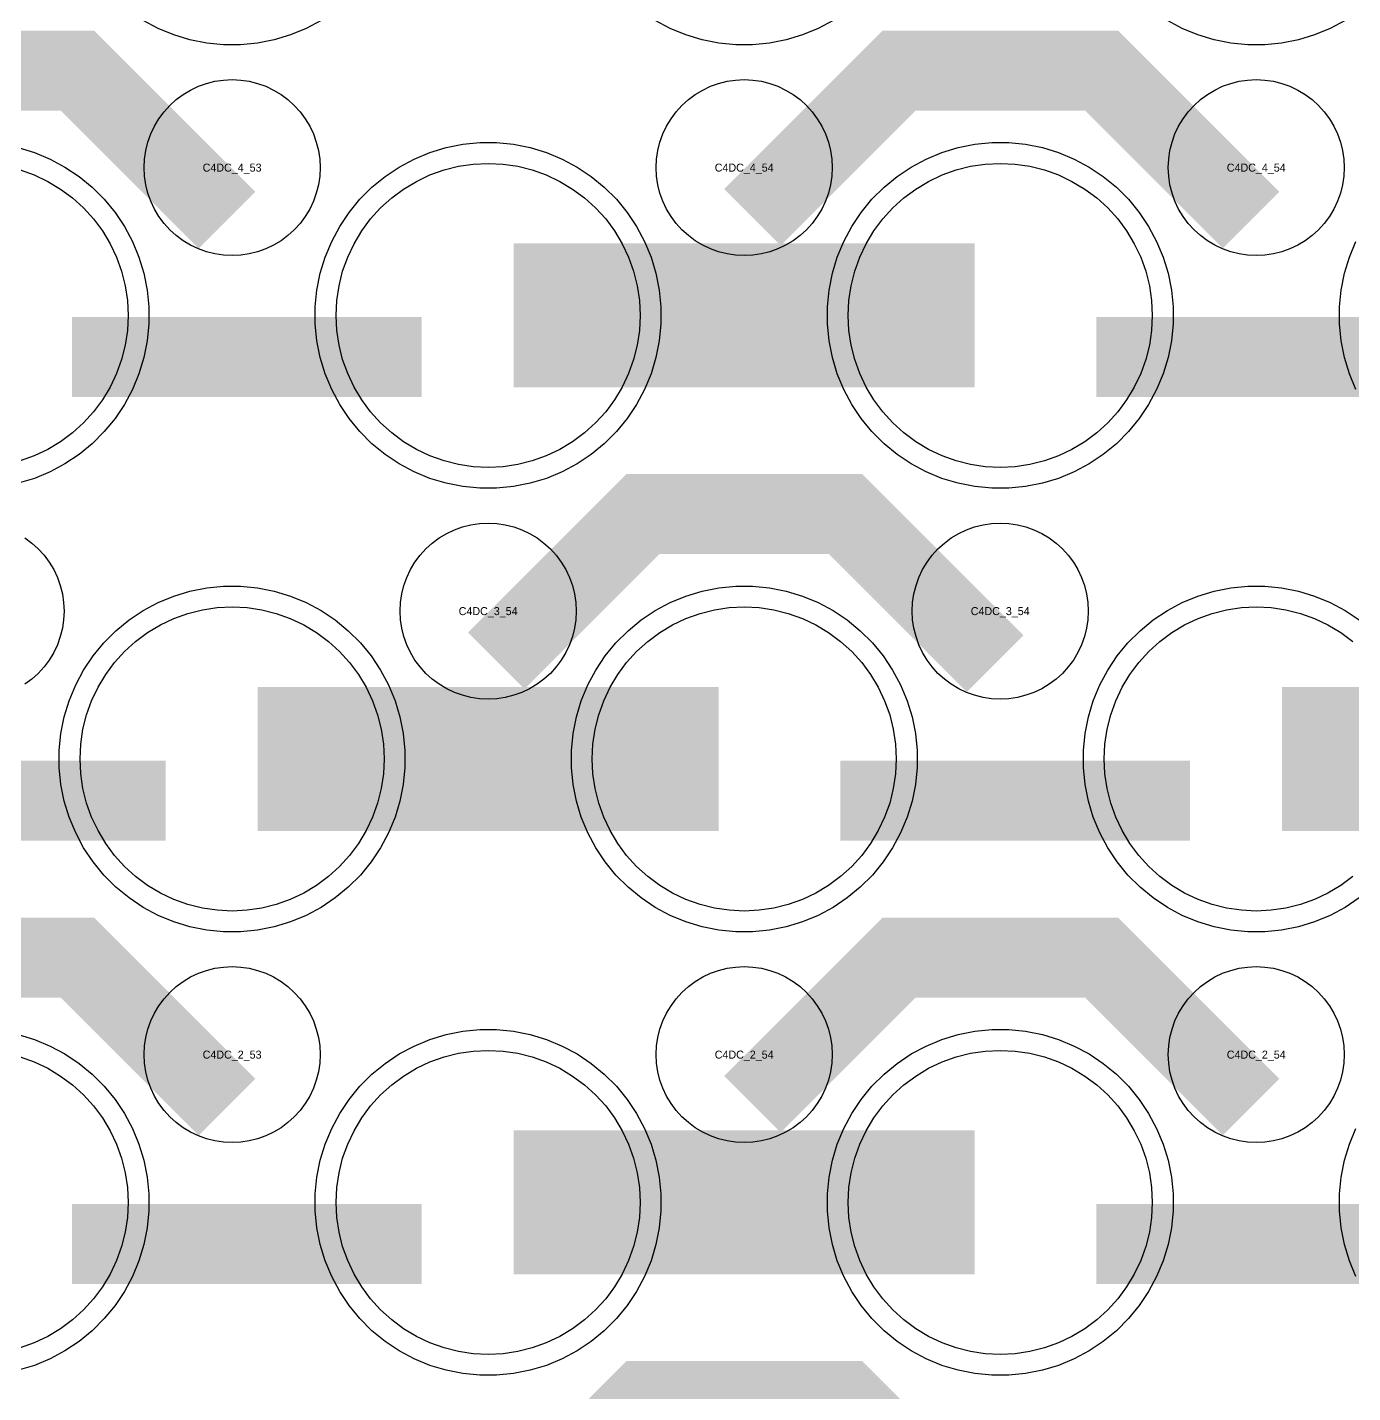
# Model space of a CAD drawing. Extents: x -11880 to 11880, y -14992 to 14992.
# Drawn here: x 5136 to 5550.1, y -14621.9 to -14195.3 of the extents above; entities that cross this region are included whole.
import ezdxf
from ezdxf.enums import TextEntityAlignment as Align

# ---------------------------------------------------------------- set-up
doc = ezdxf.new("R2010")
doc.units = 0
doc.header["$MEASUREMENT"] = 0
for name, color, linetype in [('GDS_775_DT_237', 138, 'CONTINUOUS'), ('RDL1_FS', 34, 'CONTINUOUS'), ('RDL_BS', 160, 'CONTINUOUS')]:
    doc.layers.add(name, color=color, linetype=linetype)

msp = doc.modelspace()

# ---------------------------------------------------------------- linework, layer by layer
at = {"layer": 'RDL1_FS', "color": 241, "true_color": 0xf7abae}
for points in [[(5280, -14332.819), (5275.343, -14332.59), (5270.732, -14331.906), (5266.209, -14330.774), (5261.819, -14329.202), (5257.605, -14327.21), (5253.605, -14324.812), (5249.86, -14322.034), (5246.406, -14318.904), (5243.276, -14315.45), (5240.498, -14311.705), (5238.1, -14307.705), (5236.108, -14303.491), (5234.536, -14299.101), (5233.404, -14294.578), (5232.72, -14289.967), (5232.491, -14285.31), (5232.72, -14280.653), (5233.404, -14276.042), (5234.536, -14271.519), (5236.108, -14267.129), (5238.1, -14262.915), (5240.498, -14258.915), (5243.276, -14255.17), (5246.406, -14251.716), (5249.86, -14248.586), (5253.605, -14245.808), (5257.605, -14243.41), (5261.819, -14241.418), (5266.209, -14239.846), (5270.732, -14238.714), (5275.343, -14238.03), (5280, -14237.801), (5284.657, -14238.03), (5289.268, -14238.714), (5293.791, -14239.846), (5298.181, -14241.418), (5302.395, -14243.41), (5306.395, -14245.808), (5310.14, -14248.586), (5313.594, -14251.716), (5316.724, -14255.17), (5319.502, -14258.915), (5321.9, -14262.915), (5323.892, -14267.129), (5325.464, -14271.519), (5326.596, -14276.042), (5327.28, -14280.653), (5327.509, -14285.31), (5327.28, -14289.967), (5326.596, -14294.578), (5325.464, -14299.101), (5323.892, -14303.491), (5321.9, -14307.705), (5319.502, -14311.705), (5316.724, -14315.45), (5313.594, -14318.904), (5310.14, -14322.034), (5306.395, -14324.812), (5302.395, -14327.21), (5298.181, -14329.202), (5293.791, -14330.774), (5289.268, -14331.906), (5284.657, -14332.59)], [(5440, -14332.819), (5435.343, -14332.59), (5430.732, -14331.906), (5426.209, -14330.774), (5421.819, -14329.202), (5417.605, -14327.21), (5413.605, -14324.812), (5409.86, -14322.034), (5406.406, -14318.904), (5403.276, -14315.45), (5400.498, -14311.705), (5398.1, -14307.705), (5396.108, -14303.491), (5394.536, -14299.101), (5393.404, -14294.578), (5392.72, -14289.967), (5392.491, -14285.31), (5392.72, -14280.653), (5393.404, -14276.042), (5394.536, -14271.519), (5396.108, -14267.129), (5398.1, -14262.915), (5400.498, -14258.915), (5403.276, -14255.17), (5406.406, -14251.716), (5409.86, -14248.586), (5413.605, -14245.808), (5417.605, -14243.41), (5421.819, -14241.418), (5426.209, -14239.846), (5430.732, -14238.714), (5435.343, -14238.03), (5440, -14237.801), (5444.657, -14238.03), (5449.268, -14238.714), (5453.791, -14239.846), (5458.181, -14241.418), (5462.395, -14243.41), (5466.395, -14245.808), (5470.14, -14248.586), (5473.594, -14251.716), (5476.724, -14255.17), (5479.502, -14258.915), (5481.9, -14262.915), (5483.892, -14267.129), (5485.464, -14271.519), (5486.596, -14276.042), (5487.28, -14280.653), (5487.509, -14285.31), (5487.28, -14289.967), (5486.596, -14294.578), (5485.464, -14299.101), (5483.892, -14303.491), (5481.9, -14307.705), (5479.502, -14311.705), (5476.724, -14315.45), (5473.594, -14318.904), (5470.14, -14322.034), (5466.395, -14324.812), (5462.395, -14327.21), (5458.181, -14329.202), (5453.791, -14330.774), (5449.268, -14331.906), (5444.657, -14332.59)], [(5200, -14471.379), (5195.343, -14471.15), (5190.732, -14470.466), (5186.209, -14469.334), (5181.819, -14467.762), (5177.605, -14465.77), (5173.605, -14463.372), (5169.86, -14460.594), (5166.406, -14457.464), (5163.276, -14454.01), (5160.498, -14450.265), (5158.1, -14446.265), (5156.108, -14442.051), (5154.536, -14437.661), (5153.404, -14433.138), (5152.72, -14428.527), (5152.491, -14423.87), (5152.72, -14419.213), (5153.404, -14414.602), (5154.536, -14410.079), (5156.108, -14405.689), (5158.1, -14401.475), (5160.498, -14397.475), (5163.276, -14393.73), (5166.406, -14390.276), (5169.86, -14387.146), (5173.605, -14384.368), (5177.605, -14381.97), (5181.819, -14379.978), (5186.209, -14378.406), (5190.732, -14377.274), (5195.343, -14376.59), (5200, -14376.361), (5204.657, -14376.59), (5209.268, -14377.274), (5213.791, -14378.406), (5218.181, -14379.978), (5222.395, -14381.97), (5226.395, -14384.368), (5230.14, -14387.146), (5233.594, -14390.276), (5236.724, -14393.73), (5239.502, -14397.475), (5241.9, -14401.475), (5243.892, -14405.689), (5245.464, -14410.079), (5246.596, -14414.602), (5247.28, -14419.213), (5247.509, -14423.87), (5247.28, -14428.527), (5246.596, -14433.138), (5245.464, -14437.661), (5243.892, -14442.051), (5241.9, -14446.265), (5239.502, -14450.265), (5236.724, -14454.01), (5233.594, -14457.464), (5230.14, -14460.594), (5226.395, -14463.372), (5222.395, -14465.77), (5218.181, -14467.762), (5213.791, -14469.334), (5209.268, -14470.466), (5204.657, -14471.15)], [(5360, -14471.379), (5355.343, -14471.15), (5350.732, -14470.466), (5346.209, -14469.334), (5341.819, -14467.762), (5337.605, -14465.77), (5333.605, -14463.372), (5329.86, -14460.594), (5326.406, -14457.464), (5323.276, -14454.01), (5320.498, -14450.265), (5318.1, -14446.265), (5316.108, -14442.051), (5314.536, -14437.661), (5313.404, -14433.138), (5312.72, -14428.527), (5312.491, -14423.87), (5312.72, -14419.213), (5313.404, -14414.602), (5314.536, -14410.079), (5316.108, -14405.689), (5318.1, -14401.475), (5320.498, -14397.475), (5323.276, -14393.73), (5326.406, -14390.276), (5329.86, -14387.146), (5333.605, -14384.368), (5337.605, -14381.97), (5341.819, -14379.978), (5346.209, -14378.406), (5350.732, -14377.274), (5355.343, -14376.59), (5360, -14376.361), (5364.657, -14376.59), (5369.268, -14377.274), (5373.791, -14378.406), (5378.181, -14379.978), (5382.395, -14381.97), (5386.395, -14384.368), (5390.14, -14387.146), (5393.594, -14390.276), (5396.724, -14393.73), (5399.502, -14397.475), (5401.9, -14401.475), (5403.892, -14405.689), (5405.464, -14410.079), (5406.596, -14414.602), (5407.28, -14419.213), (5407.509, -14423.87), (5407.28, -14428.527), (5406.596, -14433.138), (5405.464, -14437.661), (5403.892, -14442.051), (5401.9, -14446.265), (5399.502, -14450.265), (5396.724, -14454.01), (5393.594, -14457.464), (5390.14, -14460.594), (5386.395, -14463.372), (5382.395, -14465.77), (5378.181, -14467.762), (5373.791, -14469.334), (5369.268, -14470.466), (5364.657, -14471.15)], [(5280, -14609.944), (5275.343, -14609.715), (5270.732, -14609.031), (5266.209, -14607.899), (5261.819, -14606.327), (5257.605, -14604.335), (5253.605, -14601.937), (5249.86, -14599.159), (5246.406, -14596.029), (5243.276, -14592.575), (5240.498, -14588.83), (5238.1, -14584.83), (5236.108, -14580.616), (5234.536, -14576.226), (5233.404, -14571.703), (5232.72, -14567.092), (5232.491, -14562.435), (5232.72, -14557.778), (5233.404, -14553.167), (5234.536, -14548.644), (5236.108, -14544.254), (5238.1, -14540.04), (5240.498, -14536.04), (5243.276, -14532.295), (5246.406, -14528.841), (5249.86, -14525.711), (5253.605, -14522.933), (5257.605, -14520.535), (5261.819, -14518.543), (5266.209, -14516.971), (5270.732, -14515.839), (5275.343, -14515.155), (5280, -14514.926), (5284.657, -14515.155), (5289.268, -14515.839), (5293.791, -14516.971), (5298.181, -14518.543), (5302.395, -14520.535), (5306.395, -14522.933), (5310.14, -14525.711), (5313.594, -14528.841), (5316.724, -14532.295), (5319.502, -14536.04), (5321.9, -14540.04), (5323.892, -14544.254), (5325.464, -14548.644), (5326.596, -14553.167), (5327.28, -14557.778), (5327.509, -14562.435), (5327.28, -14567.092), (5326.596, -14571.703), (5325.464, -14576.226), (5323.892, -14580.616), (5321.9, -14584.83), (5319.502, -14588.83), (5316.724, -14592.575), (5313.594, -14596.029), (5310.14, -14599.159), (5306.395, -14601.937), (5302.395, -14604.335), (5298.181, -14606.327), (5293.791, -14607.899), (5289.268, -14609.031), (5284.657, -14609.715)], [(5440, -14609.944), (5435.343, -14609.715), (5430.732, -14609.031), (5426.209, -14607.899), (5421.819, -14606.327), (5417.605, -14604.335), (5413.605, -14601.937), (5409.86, -14599.159), (5406.406, -14596.029), (5403.276, -14592.575), (5400.498, -14588.83), (5398.1, -14584.83), (5396.108, -14580.616), (5394.536, -14576.226), (5393.404, -14571.703), (5392.72, -14567.092), (5392.491, -14562.435), (5392.72, -14557.778), (5393.404, -14553.167), (5394.536, -14548.644), (5396.108, -14544.254), (5398.1, -14540.04), (5400.498, -14536.04), (5403.276, -14532.295), (5406.406, -14528.841), (5409.86, -14525.711), (5413.605, -14522.933), (5417.605, -14520.535), (5421.819, -14518.543), (5426.209, -14516.971), (5430.732, -14515.839), (5435.343, -14515.155), (5440, -14514.926), (5444.657, -14515.155), (5449.268, -14515.839), (5453.791, -14516.971), (5458.181, -14518.543), (5462.395, -14520.535), (5466.395, -14522.933), (5470.14, -14525.711), (5473.594, -14528.841), (5476.724, -14532.295), (5479.502, -14536.04), (5481.9, -14540.04), (5483.892, -14544.254), (5485.464, -14548.644), (5486.596, -14553.167), (5487.28, -14557.778), (5487.509, -14562.435), (5487.28, -14567.092), (5486.596, -14571.703), (5485.464, -14576.226), (5483.892, -14580.616), (5481.9, -14584.83), (5479.502, -14588.83), (5476.724, -14592.575), (5473.594, -14596.029), (5470.14, -14599.159), (5466.395, -14601.937), (5462.395, -14604.335), (5458.181, -14606.327), (5453.791, -14607.899), (5449.268, -14609.031), (5444.657, -14609.715)]]:
    msp.add_lwpolyline(points, close=True, dxfattribs=at)
for points in [[(5133.791, -14239.846), (5138.181, -14241.418), (5142.395, -14243.41), (5146.395, -14245.808), (5150.14, -14248.586), (5153.594, -14251.716), (5156.724, -14255.17), (5159.502, -14258.915), (5161.9, -14262.915), (5163.892, -14267.129), (5165.464, -14271.519), (5166.596, -14276.042), (5167.28, -14280.653), (5167.509, -14285.31), (5167.28, -14289.967), (5166.596, -14294.578), (5165.464, -14299.101), (5163.892, -14303.491), (5161.9, -14307.705), (5159.502, -14311.705), (5156.724, -14315.45), (5153.594, -14318.904), (5150.14, -14322.034), (5146.395, -14324.812), (5142.395, -14327.21), (5138.181, -14329.202), (5133.791, -14330.774)], [(5550.14, -14460.594), (5546.395, -14463.372), (5542.395, -14465.77), (5538.181, -14467.762), (5533.791, -14469.334), (5529.268, -14470.466), (5524.657, -14471.15), (5520, -14471.379), (5515.343, -14471.15), (5510.732, -14470.466), (5506.209, -14469.334), (5501.819, -14467.762), (5497.605, -14465.77), (5493.605, -14463.372), (5489.86, -14460.594), (5486.406, -14457.464), (5483.276, -14454.01), (5480.498, -14450.265), (5478.1, -14446.265), (5476.108, -14442.051), (5474.536, -14437.661), (5473.404, -14433.138), (5472.72, -14428.527), (5472.491, -14423.87), (5472.72, -14419.213), (5473.404, -14414.602), (5474.536, -14410.079), (5476.108, -14405.689), (5478.1, -14401.475), (5480.498, -14397.475), (5483.276, -14393.73), (5486.406, -14390.276), (5489.86, -14387.146), (5493.605, -14384.368), (5497.605, -14381.97), (5501.819, -14379.978), (5506.209, -14378.406), (5510.732, -14377.274), (5515.343, -14376.59), (5520, -14376.361), (5524.657, -14376.59), (5529.268, -14377.274), (5533.791, -14378.406), (5538.181, -14379.978), (5542.395, -14381.97), (5546.395, -14384.368), (5550.14, -14387.146)], [(5133.791, -14516.971), (5138.181, -14518.543), (5142.395, -14520.535), (5146.395, -14522.933), (5150.14, -14525.711), (5153.594, -14528.841), (5156.724, -14532.295), (5159.502, -14536.04), (5161.9, -14540.04), (5163.892, -14544.254), (5165.464, -14548.644), (5166.596, -14553.167), (5167.28, -14557.778), (5167.509, -14562.435), (5167.28, -14567.092), (5166.596, -14571.703), (5165.464, -14576.226), (5163.892, -14580.616), (5161.9, -14584.83), (5159.502, -14588.83), (5156.724, -14592.575), (5153.594, -14596.029), (5150.14, -14599.159), (5146.395, -14601.937), (5142.395, -14604.335), (5138.181, -14606.327), (5133.791, -14607.899)]]:
    msp.add_lwpolyline(points, dxfattribs=at)
for points in [[(5288.002, -14285.31, 45, 45, 0), (5360.002, -14285.31, 45, 45, 0)], [(5360.002, -14285.31, 45, 45, 0), (5432.002, -14285.31, 45, 45, 0)], [(5208.002, -14423.87, 45, 45, 0), (5280.002, -14423.87, 45, 45, 0)], [(5280.002, -14423.87, 45, 45, 0), (5352.002, -14423.87, 45, 45, 0)], [(5528.002, -14423.87, 45, 45, 0), (5600.002, -14423.87, 45, 45, 0)], [(5288.002, -14562.435, 45, 45, 0), (5360.002, -14562.435, 45, 45, 0)], [(5360.002, -14562.435, 45, 45, 0), (5432.002, -14562.435, 45, 45, 0)]]:
    msp.add_lwpolyline(points, format="xyseb", dxfattribs=at)
at = {"layer": 'RDL_BS'}
for points in [[(5198.401, -14255.523, 25, 25, 0), (5151.687, -14208.809, 25, 25, 0), (5121.929, -14208.809, 25, 25, 0)], [(5362.562, -14254.624, 25, 25, 0), (5408.377, -14208.809, 25, 25, 0), (5441.93, -14208.809, 25, 25, 0)], [(5518.401, -14255.523, 25, 25, 0), (5471.687, -14208.809, 25, 25, 0), (5441.929, -14208.809, 25, 25, 0)], [(5282.562, -14393.184, 25, 25, 0), (5328.377, -14347.369, 25, 25, 0), (5361.93, -14347.369, 25, 25, 0)], [(5438.401, -14394.083, 25, 25, 0), (5391.687, -14347.369, 25, 25, 0), (5361.929, -14347.369, 25, 25, 0)], [(5198.401, -14532.648, 25, 25, 0), (5151.687, -14485.934, 25, 25, 0), (5121.929, -14485.934, 25, 25, 0)], [(5362.562, -14531.749, 25, 25, 0), (5408.377, -14485.934, 25, 25, 0), (5441.93, -14485.934, 25, 25, 0)], [(5518.401, -14532.648, 25, 25, 0), (5471.687, -14485.934, 25, 25, 0), (5441.929, -14485.934, 25, 25, 0)], [(5282.562, -14670.314, 25, 25, 0), (5328.377, -14624.499, 25, 25, 0), (5361.93, -14624.499, 25, 25, 0)], [(5438.401, -14671.213, 25, 25, 0), (5391.687, -14624.499, 25, 25, 0), (5361.929, -14624.499, 25, 25, 0)]]:
    msp.add_lwpolyline(points, format="xyseb", dxfattribs=at)
at = {"layer": 'RDL_BS', "color": 241, "true_color": 0xf7abae}
for points in [[(5227.777, -14193.128), (5223.115, -14195.62), (5218.205, -14197.651), (5213.165, -14199.182), (5207.938, -14200.228), (5202.644, -14200.745), (5197.356, -14200.745), (5192.062, -14200.228), (5186.835, -14199.182), (5181.795, -14197.651), (5176.885, -14195.62), (5172.223, -14193.128)], [(5387.777, -14193.128), (5383.115, -14195.62), (5378.205, -14197.651), (5373.165, -14199.182), (5367.938, -14200.228), (5362.644, -14200.745), (5357.356, -14200.745), (5352.062, -14200.228), (5346.835, -14199.182), (5341.795, -14197.651), (5336.885, -14195.62), (5332.223, -14193.128)], [(5547.777, -14193.128), (5543.115, -14195.62), (5538.205, -14197.651), (5533.165, -14199.182), (5527.938, -14200.228), (5522.644, -14200.745), (5517.356, -14200.745), (5512.062, -14200.228), (5506.835, -14199.182), (5501.795, -14197.651), (5496.885, -14195.62), (5492.223, -14193.128)], [(5133.165, -14232.873), (5138.205, -14234.404), (5143.115, -14236.435), (5147.777, -14238.927), (5152.191, -14241.874), (5156.292, -14245.236), (5160.074, -14249.018), (5163.436, -14253.119), (5166.383, -14257.533), (5168.875, -14262.195), (5170.906, -14267.105), (5172.437, -14272.145), (5173.483, -14277.372), (5174, -14282.666), (5174, -14287.954), (5173.483, -14293.248), (5172.437, -14298.475), (5170.906, -14303.515), (5168.875, -14308.425), (5166.383, -14313.087), (5163.436, -14317.501), (5160.074, -14321.602), (5156.292, -14325.384), (5152.191, -14328.746), (5147.777, -14331.693), (5143.115, -14334.185), (5138.205, -14336.216), (5133.165, -14337.747)], [(5551.125, -14308.425), (5549.094, -14303.515), (5547.563, -14298.475), (5546.517, -14293.248), (5546, -14287.954), (5546, -14282.666), (5546.517, -14277.372), (5547.563, -14272.145), (5549.094, -14267.105), (5551.125, -14262.195)], [(5552.191, -14467.306), (5547.777, -14470.253), (5543.115, -14472.745), (5538.205, -14474.776), (5533.165, -14476.307), (5527.938, -14477.353), (5522.644, -14477.87), (5517.356, -14477.87), (5512.062, -14477.353), (5506.835, -14476.307), (5501.795, -14474.776), (5496.885, -14472.745), (5492.223, -14470.253), (5487.809, -14467.306), (5483.708, -14463.944), (5479.926, -14460.162), (5476.564, -14456.061), (5473.617, -14451.647), (5471.125, -14446.985), (5469.094, -14442.075), (5467.563, -14437.035), (5466.517, -14431.808), (5466, -14426.514), (5466, -14421.226), (5466.517, -14415.932), (5467.563, -14410.705), (5469.094, -14405.665), (5471.125, -14400.755), (5473.617, -14396.093), (5476.564, -14391.679), (5479.926, -14387.578), (5483.708, -14383.796), (5487.809, -14380.434), (5492.223, -14377.487), (5496.885, -14374.995), (5501.795, -14372.964), (5506.835, -14371.433), (5512.062, -14370.387), (5517.356, -14369.87), (5522.644, -14369.87), (5527.938, -14370.387), (5533.165, -14371.433), (5538.205, -14372.964), (5543.115, -14374.995), (5547.777, -14377.487), (5552.191, -14380.434)], [(5133.165, -14509.998), (5138.205, -14511.529), (5143.115, -14513.56), (5147.777, -14516.052), (5152.191, -14518.999), (5156.292, -14522.361), (5160.074, -14526.143), (5163.436, -14530.244), (5166.383, -14534.658), (5168.875, -14539.32), (5170.906, -14544.23), (5172.437, -14549.27), (5173.483, -14554.497), (5174, -14559.791), (5174, -14565.079), (5173.483, -14570.373), (5172.437, -14575.6), (5170.906, -14580.64), (5168.875, -14585.55), (5166.383, -14590.212), (5163.436, -14594.626), (5160.074, -14598.727), (5156.292, -14602.509), (5152.191, -14605.871), (5147.777, -14608.818), (5143.115, -14611.31), (5138.205, -14613.341), (5133.165, -14614.872)], [(5551.125, -14585.55), (5549.094, -14580.64), (5547.563, -14575.6), (5546.517, -14570.373), (5546, -14565.079), (5546, -14559.791), (5546.517, -14554.497), (5547.563, -14549.27), (5549.094, -14544.23), (5551.125, -14539.32)]]:
    msp.add_lwpolyline(points, dxfattribs=at)
at = {"layer": 'RDL_BS'}
for points in [[(5200, -14266.616), (5197.307, -14266.484), (5194.635, -14266.088), (5192.016, -14265.431), (5189.481, -14264.524), (5187.044, -14263.372), (5184.72, -14261.979), (5182.557, -14260.376), (5180.558, -14258.564), (5178.746, -14256.565), (5177.143, -14254.402), (5175.75, -14252.078), (5174.598, -14249.641), (5173.691, -14247.106), (5173.034, -14244.487), (5172.638, -14241.815), (5172.506, -14239.122), (5172.638, -14236.429), (5173.034, -14233.757), (5173.691, -14231.138), (5174.598, -14228.603), (5175.75, -14226.166), (5177.143, -14223.842), (5178.746, -14221.679), (5180.558, -14219.68), (5182.557, -14217.868), (5184.72, -14216.265), (5187.044, -14214.872), (5189.481, -14213.72), (5192.016, -14212.813), (5194.635, -14212.156), (5197.307, -14211.76), (5200, -14211.628), (5202.693, -14211.76), (5205.365, -14212.156), (5207.984, -14212.813), (5210.519, -14213.72), (5212.956, -14214.872), (5215.28, -14216.265), (5217.443, -14217.868), (5219.442, -14219.68), (5221.254, -14221.679), (5222.857, -14223.842), (5224.25, -14226.166), (5225.402, -14228.603), (5226.309, -14231.138), (5226.966, -14233.757), (5227.362, -14236.429), (5227.494, -14239.122), (5227.362, -14241.815), (5226.966, -14244.487), (5226.309, -14247.106), (5225.402, -14249.641), (5224.25, -14252.078), (5222.857, -14254.402), (5221.254, -14256.565), (5219.442, -14258.564), (5217.443, -14260.376), (5215.28, -14261.979), (5212.956, -14263.372), (5210.519, -14264.524), (5207.984, -14265.431), (5205.365, -14266.088), (5202.693, -14266.484)], [(5360, -14266.616), (5357.307, -14266.484), (5354.635, -14266.088), (5352.016, -14265.431), (5349.481, -14264.524), (5347.044, -14263.372), (5344.72, -14261.979), (5342.557, -14260.376), (5340.558, -14258.564), (5338.746, -14256.565), (5337.143, -14254.402), (5335.75, -14252.078), (5334.598, -14249.641), (5333.691, -14247.106), (5333.034, -14244.487), (5332.638, -14241.815), (5332.506, -14239.122), (5332.638, -14236.429), (5333.034, -14233.757), (5333.691, -14231.138), (5334.598, -14228.603), (5335.75, -14226.166), (5337.143, -14223.842), (5338.746, -14221.679), (5340.558, -14219.68), (5342.557, -14217.868), (5344.72, -14216.265), (5347.044, -14214.872), (5349.481, -14213.72), (5352.016, -14212.813), (5354.635, -14212.156), (5357.307, -14211.76), (5360, -14211.628), (5362.693, -14211.76), (5365.365, -14212.156), (5367.984, -14212.813), (5370.519, -14213.72), (5372.956, -14214.872), (5375.28, -14216.265), (5377.443, -14217.868), (5379.442, -14219.68), (5381.254, -14221.679), (5382.857, -14223.842), (5384.25, -14226.166), (5385.402, -14228.603), (5386.309, -14231.138), (5386.966, -14233.757), (5387.362, -14236.429), (5387.494, -14239.122), (5387.362, -14241.815), (5386.966, -14244.487), (5386.309, -14247.106), (5385.402, -14249.641), (5384.25, -14252.078), (5382.857, -14254.402), (5381.254, -14256.565), (5379.442, -14258.564), (5377.443, -14260.376), (5375.28, -14261.979), (5372.956, -14263.372), (5370.519, -14264.524), (5367.984, -14265.431), (5365.365, -14266.088), (5362.693, -14266.484)], [(5520, -14266.616), (5517.307, -14266.484), (5514.635, -14266.088), (5512.016, -14265.431), (5509.481, -14264.524), (5507.044, -14263.372), (5504.72, -14261.979), (5502.557, -14260.376), (5500.558, -14258.564), (5498.746, -14256.565), (5497.143, -14254.402), (5495.75, -14252.078), (5494.598, -14249.641), (5493.691, -14247.106), (5493.034, -14244.487), (5492.638, -14241.815), (5492.506, -14239.122), (5492.638, -14236.429), (5493.034, -14233.757), (5493.691, -14231.138), (5494.598, -14228.603), (5495.75, -14226.166), (5497.143, -14223.842), (5498.746, -14221.679), (5500.558, -14219.68), (5502.557, -14217.868), (5504.72, -14216.265), (5507.044, -14214.872), (5509.481, -14213.72), (5512.016, -14212.813), (5514.635, -14212.156), (5517.307, -14211.76), (5520, -14211.628), (5522.693, -14211.76), (5525.365, -14212.156), (5527.984, -14212.813), (5530.519, -14213.72), (5532.956, -14214.872), (5535.28, -14216.265), (5537.443, -14217.868), (5539.442, -14219.68), (5541.254, -14221.679), (5542.857, -14223.842), (5544.25, -14226.166), (5545.402, -14228.603), (5546.309, -14231.138), (5546.966, -14233.757), (5547.362, -14236.429), (5547.494, -14239.122), (5547.362, -14241.815), (5546.966, -14244.487), (5546.309, -14247.106), (5545.402, -14249.641), (5544.25, -14252.078), (5542.857, -14254.402), (5541.254, -14256.565), (5539.442, -14258.564), (5537.443, -14260.376), (5535.28, -14261.979), (5532.956, -14263.372), (5530.519, -14264.524), (5527.984, -14265.431), (5525.365, -14266.088), (5522.693, -14266.484)], [(5280, -14405.176), (5277.307, -14405.044), (5274.635, -14404.648), (5272.016, -14403.991), (5269.481, -14403.084), (5267.044, -14401.932), (5264.72, -14400.539), (5262.557, -14398.936), (5260.558, -14397.124), (5258.746, -14395.125), (5257.143, -14392.962), (5255.75, -14390.638), (5254.598, -14388.201), (5253.691, -14385.666), (5253.034, -14383.047), (5252.638, -14380.375), (5252.506, -14377.682), (5252.638, -14374.989), (5253.034, -14372.317), (5253.691, -14369.698), (5254.598, -14367.163), (5255.75, -14364.726), (5257.143, -14362.402), (5258.746, -14360.239), (5260.558, -14358.24), (5262.557, -14356.428), (5264.72, -14354.825), (5267.044, -14353.432), (5269.481, -14352.28), (5272.016, -14351.373), (5274.635, -14350.716), (5277.307, -14350.32), (5280, -14350.188), (5282.693, -14350.32), (5285.365, -14350.716), (5287.984, -14351.373), (5290.519, -14352.28), (5292.956, -14353.432), (5295.28, -14354.825), (5297.443, -14356.428), (5299.442, -14358.24), (5301.254, -14360.239), (5302.857, -14362.402), (5304.25, -14364.726), (5305.402, -14367.163), (5306.309, -14369.698), (5306.966, -14372.317), (5307.362, -14374.989), (5307.494, -14377.682), (5307.362, -14380.375), (5306.966, -14383.047), (5306.309, -14385.666), (5305.402, -14388.201), (5304.25, -14390.638), (5302.857, -14392.962), (5301.254, -14395.125), (5299.442, -14397.124), (5297.443, -14398.936), (5295.28, -14400.539), (5292.956, -14401.932), (5290.519, -14403.084), (5287.984, -14403.991), (5285.365, -14404.648), (5282.693, -14405.044)], [(5440, -14405.176), (5437.307, -14405.044), (5434.635, -14404.648), (5432.016, -14403.991), (5429.481, -14403.084), (5427.044, -14401.932), (5424.72, -14400.539), (5422.557, -14398.936), (5420.558, -14397.124), (5418.746, -14395.125), (5417.143, -14392.962), (5415.75, -14390.638), (5414.598, -14388.201), (5413.691, -14385.666), (5413.034, -14383.047), (5412.638, -14380.375), (5412.506, -14377.682), (5412.638, -14374.989), (5413.034, -14372.317), (5413.691, -14369.698), (5414.598, -14367.163), (5415.75, -14364.726), (5417.143, -14362.402), (5418.746, -14360.239), (5420.558, -14358.24), (5422.557, -14356.428), (5424.72, -14354.825), (5427.044, -14353.432), (5429.481, -14352.28), (5432.016, -14351.373), (5434.635, -14350.716), (5437.307, -14350.32), (5440, -14350.188), (5442.693, -14350.32), (5445.365, -14350.716), (5447.984, -14351.373), (5450.519, -14352.28), (5452.956, -14353.432), (5455.28, -14354.825), (5457.443, -14356.428), (5459.442, -14358.24), (5461.254, -14360.239), (5462.857, -14362.402), (5464.25, -14364.726), (5465.402, -14367.163), (5466.309, -14369.698), (5466.966, -14372.317), (5467.362, -14374.989), (5467.494, -14377.682), (5467.362, -14380.375), (5466.966, -14383.047), (5466.309, -14385.666), (5465.402, -14388.201), (5464.25, -14390.638), (5462.857, -14392.962), (5461.254, -14395.125), (5459.442, -14397.124), (5457.443, -14398.936), (5455.28, -14400.539), (5452.956, -14401.932), (5450.519, -14403.084), (5447.984, -14403.991), (5445.365, -14404.648), (5442.693, -14405.044)], [(5200, -14543.741), (5197.307, -14543.609), (5194.635, -14543.213), (5192.016, -14542.556), (5189.481, -14541.649), (5187.044, -14540.497), (5184.72, -14539.104), (5182.557, -14537.501), (5180.558, -14535.689), (5178.746, -14533.69), (5177.143, -14531.527), (5175.75, -14529.203), (5174.598, -14526.766), (5173.691, -14524.231), (5173.034, -14521.612), (5172.638, -14518.94), (5172.506, -14516.247), (5172.638, -14513.554), (5173.034, -14510.882), (5173.691, -14508.263), (5174.598, -14505.728), (5175.75, -14503.291), (5177.143, -14500.967), (5178.746, -14498.804), (5180.558, -14496.805), (5182.557, -14494.993), (5184.72, -14493.39), (5187.044, -14491.997), (5189.481, -14490.845), (5192.016, -14489.938), (5194.635, -14489.281), (5197.307, -14488.885), (5200, -14488.753), (5202.693, -14488.885), (5205.365, -14489.281), (5207.984, -14489.938), (5210.519, -14490.845), (5212.956, -14491.997), (5215.28, -14493.39), (5217.443, -14494.993), (5219.442, -14496.805), (5221.254, -14498.804), (5222.857, -14500.967), (5224.25, -14503.291), (5225.402, -14505.728), (5226.309, -14508.263), (5226.966, -14510.882), (5227.362, -14513.554), (5227.494, -14516.247), (5227.362, -14518.94), (5226.966, -14521.612), (5226.309, -14524.231), (5225.402, -14526.766), (5224.25, -14529.203), (5222.857, -14531.527), (5221.254, -14533.69), (5219.442, -14535.689), (5217.443, -14537.501), (5215.28, -14539.104), (5212.956, -14540.497), (5210.519, -14541.649), (5207.984, -14542.556), (5205.365, -14543.213), (5202.693, -14543.609)], [(5360, -14543.741), (5357.307, -14543.609), (5354.635, -14543.213), (5352.016, -14542.556), (5349.481, -14541.649), (5347.044, -14540.497), (5344.72, -14539.104), (5342.557, -14537.501), (5340.558, -14535.689), (5338.746, -14533.69), (5337.143, -14531.527), (5335.75, -14529.203), (5334.598, -14526.766), (5333.691, -14524.231), (5333.034, -14521.612), (5332.638, -14518.94), (5332.506, -14516.247), (5332.638, -14513.554), (5333.034, -14510.882), (5333.691, -14508.263), (5334.598, -14505.728), (5335.75, -14503.291), (5337.143, -14500.967), (5338.746, -14498.804), (5340.558, -14496.805), (5342.557, -14494.993), (5344.72, -14493.39), (5347.044, -14491.997), (5349.481, -14490.845), (5352.016, -14489.938), (5354.635, -14489.281), (5357.307, -14488.885), (5360, -14488.753), (5362.693, -14488.885), (5365.365, -14489.281), (5367.984, -14489.938), (5370.519, -14490.845), (5372.956, -14491.997), (5375.28, -14493.39), (5377.443, -14494.993), (5379.442, -14496.805), (5381.254, -14498.804), (5382.857, -14500.967), (5384.25, -14503.291), (5385.402, -14505.728), (5386.309, -14508.263), (5386.966, -14510.882), (5387.362, -14513.554), (5387.494, -14516.247), (5387.362, -14518.94), (5386.966, -14521.612), (5386.309, -14524.231), (5385.402, -14526.766), (5384.25, -14529.203), (5382.857, -14531.527), (5381.254, -14533.69), (5379.442, -14535.689), (5377.443, -14537.501), (5375.28, -14539.104), (5372.956, -14540.497), (5370.519, -14541.649), (5367.984, -14542.556), (5365.365, -14543.213), (5362.693, -14543.609)], [(5520, -14543.741), (5517.307, -14543.609), (5514.635, -14543.213), (5512.016, -14542.556), (5509.481, -14541.649), (5507.044, -14540.497), (5504.72, -14539.104), (5502.557, -14537.501), (5500.558, -14535.689), (5498.746, -14533.69), (5497.143, -14531.527), (5495.75, -14529.203), (5494.598, -14526.766), (5493.691, -14524.231), (5493.034, -14521.612), (5492.638, -14518.94), (5492.506, -14516.247), (5492.638, -14513.554), (5493.034, -14510.882), (5493.691, -14508.263), (5494.598, -14505.728), (5495.75, -14503.291), (5497.143, -14500.967), (5498.746, -14498.804), (5500.558, -14496.805), (5502.557, -14494.993), (5504.72, -14493.39), (5507.044, -14491.997), (5509.481, -14490.845), (5512.016, -14489.938), (5514.635, -14489.281), (5517.307, -14488.885), (5520, -14488.753), (5522.693, -14488.885), (5525.365, -14489.281), (5527.984, -14489.938), (5530.519, -14490.845), (5532.956, -14491.997), (5535.28, -14493.39), (5537.443, -14494.993), (5539.442, -14496.805), (5541.254, -14498.804), (5542.857, -14500.967), (5544.25, -14503.291), (5545.402, -14505.728), (5546.309, -14508.263), (5546.966, -14510.882), (5547.362, -14513.554), (5547.494, -14516.247), (5547.362, -14518.94), (5546.966, -14521.612), (5546.309, -14524.231), (5545.402, -14526.766), (5544.25, -14529.203), (5542.857, -14531.527), (5541.254, -14533.69), (5539.442, -14535.689), (5537.443, -14537.501), (5535.28, -14539.104), (5532.956, -14540.497), (5530.519, -14541.649), (5527.984, -14542.556), (5525.365, -14543.213), (5522.693, -14543.609)]]:
    msp.add_lwpolyline(points, close=True, dxfattribs=at)
at = {"layer": 'RDL_BS', "color": 241, "true_color": 0xf7abae}
for points in [[(5277.356, -14339.31), (5272.062, -14338.793), (5266.835, -14337.747), (5261.795, -14336.216), (5256.885, -14334.185), (5252.223, -14331.693), (5247.809, -14328.746), (5243.708, -14325.384), (5239.926, -14321.602), (5236.564, -14317.501), (5233.617, -14313.087), (5231.125, -14308.425), (5229.094, -14303.515), (5227.563, -14298.475), (5226.517, -14293.248), (5226, -14287.954), (5226, -14282.666), (5226.517, -14277.372), (5227.563, -14272.145), (5229.094, -14267.105), (5231.125, -14262.195), (5233.617, -14257.533), (5236.564, -14253.119), (5239.926, -14249.018), (5243.708, -14245.236), (5247.809, -14241.874), (5252.223, -14238.927), (5256.885, -14236.435), (5261.795, -14234.404), (5266.835, -14232.873), (5272.062, -14231.827), (5277.356, -14231.31), (5282.644, -14231.31), (5287.938, -14231.827), (5293.165, -14232.873), (5298.205, -14234.404), (5303.115, -14236.435), (5307.777, -14238.927), (5312.191, -14241.874), (5316.292, -14245.236), (5320.074, -14249.018), (5323.436, -14253.119), (5326.383, -14257.533), (5328.875, -14262.195), (5330.906, -14267.105), (5332.437, -14272.145), (5333.483, -14277.372), (5334, -14282.666), (5334, -14287.954), (5333.483, -14293.248), (5332.437, -14298.475), (5330.906, -14303.515), (5328.875, -14308.425), (5326.383, -14313.087), (5323.436, -14317.501), (5320.074, -14321.602), (5316.292, -14325.384), (5312.191, -14328.746), (5307.777, -14331.693), (5303.115, -14334.185), (5298.205, -14336.216), (5293.165, -14337.747), (5287.938, -14338.793), (5282.644, -14339.31)], [(5437.356, -14339.31), (5432.062, -14338.793), (5426.835, -14337.747), (5421.795, -14336.216), (5416.885, -14334.185), (5412.223, -14331.693), (5407.809, -14328.746), (5403.708, -14325.384), (5399.926, -14321.602), (5396.564, -14317.501), (5393.617, -14313.087), (5391.125, -14308.425), (5389.094, -14303.515), (5387.563, -14298.475), (5386.517, -14293.248), (5386, -14287.954), (5386, -14282.666), (5386.517, -14277.372), (5387.563, -14272.145), (5389.094, -14267.105), (5391.125, -14262.195), (5393.617, -14257.533), (5396.564, -14253.119), (5399.926, -14249.018), (5403.708, -14245.236), (5407.809, -14241.874), (5412.223, -14238.927), (5416.885, -14236.435), (5421.795, -14234.404), (5426.835, -14232.873), (5432.062, -14231.827), (5437.356, -14231.31), (5442.644, -14231.31), (5447.938, -14231.827), (5453.165, -14232.873), (5458.205, -14234.404), (5463.115, -14236.435), (5467.777, -14238.927), (5472.191, -14241.874), (5476.292, -14245.236), (5480.074, -14249.018), (5483.436, -14253.119), (5486.383, -14257.533), (5488.875, -14262.195), (5490.906, -14267.105), (5492.437, -14272.145), (5493.483, -14277.372), (5494, -14282.666), (5494, -14287.954), (5493.483, -14293.248), (5492.437, -14298.475), (5490.906, -14303.515), (5488.875, -14308.425), (5486.383, -14313.087), (5483.436, -14317.501), (5480.074, -14321.602), (5476.292, -14325.384), (5472.191, -14328.746), (5467.777, -14331.693), (5463.115, -14334.185), (5458.205, -14336.216), (5453.165, -14337.747), (5447.938, -14338.793), (5442.644, -14339.31)], [(5197.356, -14477.87), (5192.062, -14477.353), (5186.835, -14476.307), (5181.795, -14474.776), (5176.885, -14472.745), (5172.223, -14470.253), (5167.809, -14467.306), (5163.708, -14463.944), (5159.926, -14460.162), (5156.564, -14456.061), (5153.617, -14451.647), (5151.125, -14446.985), (5149.094, -14442.075), (5147.563, -14437.035), (5146.517, -14431.808), (5146, -14426.514), (5146, -14421.226), (5146.517, -14415.932), (5147.563, -14410.705), (5149.094, -14405.665), (5151.125, -14400.755), (5153.617, -14396.093), (5156.564, -14391.679), (5159.926, -14387.578), (5163.708, -14383.796), (5167.809, -14380.434), (5172.223, -14377.487), (5176.885, -14374.995), (5181.795, -14372.964), (5186.835, -14371.433), (5192.062, -14370.387), (5197.356, -14369.87), (5202.644, -14369.87), (5207.938, -14370.387), (5213.165, -14371.433), (5218.205, -14372.964), (5223.115, -14374.995), (5227.777, -14377.487), (5232.191, -14380.434), (5236.292, -14383.796), (5240.074, -14387.578), (5243.436, -14391.679), (5246.383, -14396.093), (5248.875, -14400.755), (5250.906, -14405.665), (5252.437, -14410.705), (5253.483, -14415.932), (5254, -14421.226), (5254, -14426.514), (5253.483, -14431.808), (5252.437, -14437.035), (5250.906, -14442.075), (5248.875, -14446.985), (5246.383, -14451.647), (5243.436, -14456.061), (5240.074, -14460.162), (5236.292, -14463.944), (5232.191, -14467.306), (5227.777, -14470.253), (5223.115, -14472.745), (5218.205, -14474.776), (5213.165, -14476.307), (5207.938, -14477.353), (5202.644, -14477.87)], [(5357.356, -14477.87), (5352.062, -14477.353), (5346.835, -14476.307), (5341.795, -14474.776), (5336.885, -14472.745), (5332.223, -14470.253), (5327.809, -14467.306), (5323.708, -14463.944), (5319.926, -14460.162), (5316.564, -14456.061), (5313.617, -14451.647), (5311.125, -14446.985), (5309.094, -14442.075), (5307.563, -14437.035), (5306.517, -14431.808), (5306, -14426.514), (5306, -14421.226), (5306.517, -14415.932), (5307.563, -14410.705), (5309.094, -14405.665), (5311.125, -14400.755), (5313.617, -14396.093), (5316.564, -14391.679), (5319.926, -14387.578), (5323.708, -14383.796), (5327.809, -14380.434), (5332.223, -14377.487), (5336.885, -14374.995), (5341.795, -14372.964), (5346.835, -14371.433), (5352.062, -14370.387), (5357.356, -14369.87), (5362.644, -14369.87), (5367.938, -14370.387), (5373.165, -14371.433), (5378.205, -14372.964), (5383.115, -14374.995), (5387.777, -14377.487), (5392.191, -14380.434), (5396.292, -14383.796), (5400.074, -14387.578), (5403.436, -14391.679), (5406.383, -14396.093), (5408.875, -14400.755), (5410.906, -14405.665), (5412.437, -14410.705), (5413.483, -14415.932), (5414, -14421.226), (5414, -14426.514), (5413.483, -14431.808), (5412.437, -14437.035), (5410.906, -14442.075), (5408.875, -14446.985), (5406.383, -14451.647), (5403.436, -14456.061), (5400.074, -14460.162), (5396.292, -14463.944), (5392.191, -14467.306), (5387.777, -14470.253), (5383.115, -14472.745), (5378.205, -14474.776), (5373.165, -14476.307), (5367.938, -14477.353), (5362.644, -14477.87)], [(5277.356, -14616.435), (5272.062, -14615.918), (5266.835, -14614.872), (5261.795, -14613.341), (5256.885, -14611.31), (5252.223, -14608.818), (5247.809, -14605.871), (5243.708, -14602.509), (5239.926, -14598.727), (5236.564, -14594.626), (5233.617, -14590.212), (5231.125, -14585.55), (5229.094, -14580.64), (5227.563, -14575.6), (5226.517, -14570.373), (5226, -14565.079), (5226, -14559.791), (5226.517, -14554.497), (5227.563, -14549.27), (5229.094, -14544.23), (5231.125, -14539.32), (5233.617, -14534.658), (5236.564, -14530.244), (5239.926, -14526.143), (5243.708, -14522.361), (5247.809, -14518.999), (5252.223, -14516.052), (5256.885, -14513.56), (5261.795, -14511.529), (5266.835, -14509.998), (5272.062, -14508.952), (5277.356, -14508.435), (5282.644, -14508.435), (5287.938, -14508.952), (5293.165, -14509.998), (5298.205, -14511.529), (5303.115, -14513.56), (5307.777, -14516.052), (5312.191, -14518.999), (5316.292, -14522.361), (5320.074, -14526.143), (5323.436, -14530.244), (5326.383, -14534.658), (5328.875, -14539.32), (5330.906, -14544.23), (5332.437, -14549.27), (5333.483, -14554.497), (5334, -14559.791), (5334, -14565.079), (5333.483, -14570.373), (5332.437, -14575.6), (5330.906, -14580.64), (5328.875, -14585.55), (5326.383, -14590.212), (5323.436, -14594.626), (5320.074, -14598.727), (5316.292, -14602.509), (5312.191, -14605.871), (5307.777, -14608.818), (5303.115, -14611.31), (5298.205, -14613.341), (5293.165, -14614.872), (5287.938, -14615.918), (5282.644, -14616.435)], [(5437.356, -14616.435), (5432.062, -14615.918), (5426.835, -14614.872), (5421.795, -14613.341), (5416.885, -14611.31), (5412.223, -14608.818), (5407.809, -14605.871), (5403.708, -14602.509), (5399.926, -14598.727), (5396.564, -14594.626), (5393.617, -14590.212), (5391.125, -14585.55), (5389.094, -14580.64), (5387.563, -14575.6), (5386.517, -14570.373), (5386, -14565.079), (5386, -14559.791), (5386.517, -14554.497), (5387.563, -14549.27), (5389.094, -14544.23), (5391.125, -14539.32), (5393.617, -14534.658), (5396.564, -14530.244), (5399.926, -14526.143), (5403.708, -14522.361), (5407.809, -14518.999), (5412.223, -14516.052), (5416.885, -14513.56), (5421.795, -14511.529), (5426.835, -14509.998), (5432.062, -14508.952), (5437.356, -14508.435), (5442.644, -14508.435), (5447.938, -14508.952), (5453.165, -14509.998), (5458.205, -14511.529), (5463.115, -14513.56), (5467.777, -14516.052), (5472.191, -14518.999), (5476.292, -14522.361), (5480.074, -14526.143), (5483.436, -14530.244), (5486.383, -14534.658), (5488.875, -14539.32), (5490.906, -14544.23), (5492.437, -14549.27), (5493.483, -14554.497), (5494, -14559.791), (5494, -14565.079), (5493.483, -14570.373), (5492.437, -14575.6), (5490.906, -14580.64), (5488.875, -14585.55), (5486.383, -14590.212), (5483.436, -14594.626), (5480.074, -14598.727), (5476.292, -14602.509), (5472.191, -14605.871), (5467.777, -14608.818), (5463.115, -14611.31), (5458.205, -14613.341), (5453.165, -14614.872), (5447.938, -14615.918), (5442.644, -14616.435)]]:
    msp.add_lwpolyline(points, close=True, dxfattribs=at)
for points in [[(5150.016, -14298.323, 25, 25, 0), (5259.281, -14298.323, 25, 25, 0)], [(5470.016, -14298.323, 25, 25, 0), (5579.281, -14298.323, 25, 25, 0)], [(5070.016, -14436.883, 25, 25, 0), (5179.281, -14436.883, 25, 25, 0)], [(5390.016, -14436.883, 25, 25, 0), (5499.281, -14436.883, 25, 25, 0)], [(5150.016, -14575.448, 25, 25, 0), (5259.281, -14575.448, 25, 25, 0)], [(5470.016, -14575.448, 25, 25, 0), (5579.281, -14575.448, 25, 25, 0)]]:
    msp.add_lwpolyline(points, format="xyseb", dxfattribs=at)
at = {"layer": 'RDL_BS'}
msp.add_lwpolyline([(5135.28, -14354.825), (5137.443, -14356.428), (5139.442, -14358.24), (5141.254, -14360.239), (5142.857, -14362.402), (5144.25, -14364.726), (5145.402, -14367.163), (5146.309, -14369.698), (5146.966, -14372.317), (5147.362, -14374.989), (5147.494, -14377.682), (5147.362, -14380.375), (5146.966, -14383.047), (5146.309, -14385.666), (5145.402, -14388.201), (5144.25, -14390.638), (5142.857, -14392.962), (5141.254, -14395.125), (5139.442, -14397.124), (5137.443, -14398.936), (5135.28, -14400.539)], dxfattribs=at)

# ---------------------------------------------------------------- texts
at = {"layer": 'GDS_775_DT_237'}
for s, p in [('C4DC_4_53', (5200, -14239.122)), ('C4DC_4_53', (5200, -14239.122)), ('C4DC_4_54', (5360, -14239.122)), ('C4DC_4_54', (5360, -14239.122)), ('C4DC_4_54', (5520, -14239.122)), ('C4DC_4_54', (5520, -14239.122)), ('C4DC_3_54', (5280, -14377.682)), ('C4DC_3_54', (5280, -14377.682)), ('C4DC_3_54', (5440, -14377.682)), ('C4DC_3_54', (5440, -14377.682)), ('C4DC_2_53', (5200, -14516.247)), ('C4DC_2_53', (5200, -14516.247)), ('C4DC_2_54', (5360, -14516.247)), ('C4DC_2_54', (5360, -14516.247)), ('C4DC_2_54', (5520, -14516.247)), ('C4DC_2_54', (5520, -14516.247))]:
    msp.add_text(s, height=2.5, dxfattribs=at).set_placement(p, align=Align.MIDDLE_CENTER)

doc.saveas('drawing.dxf')
